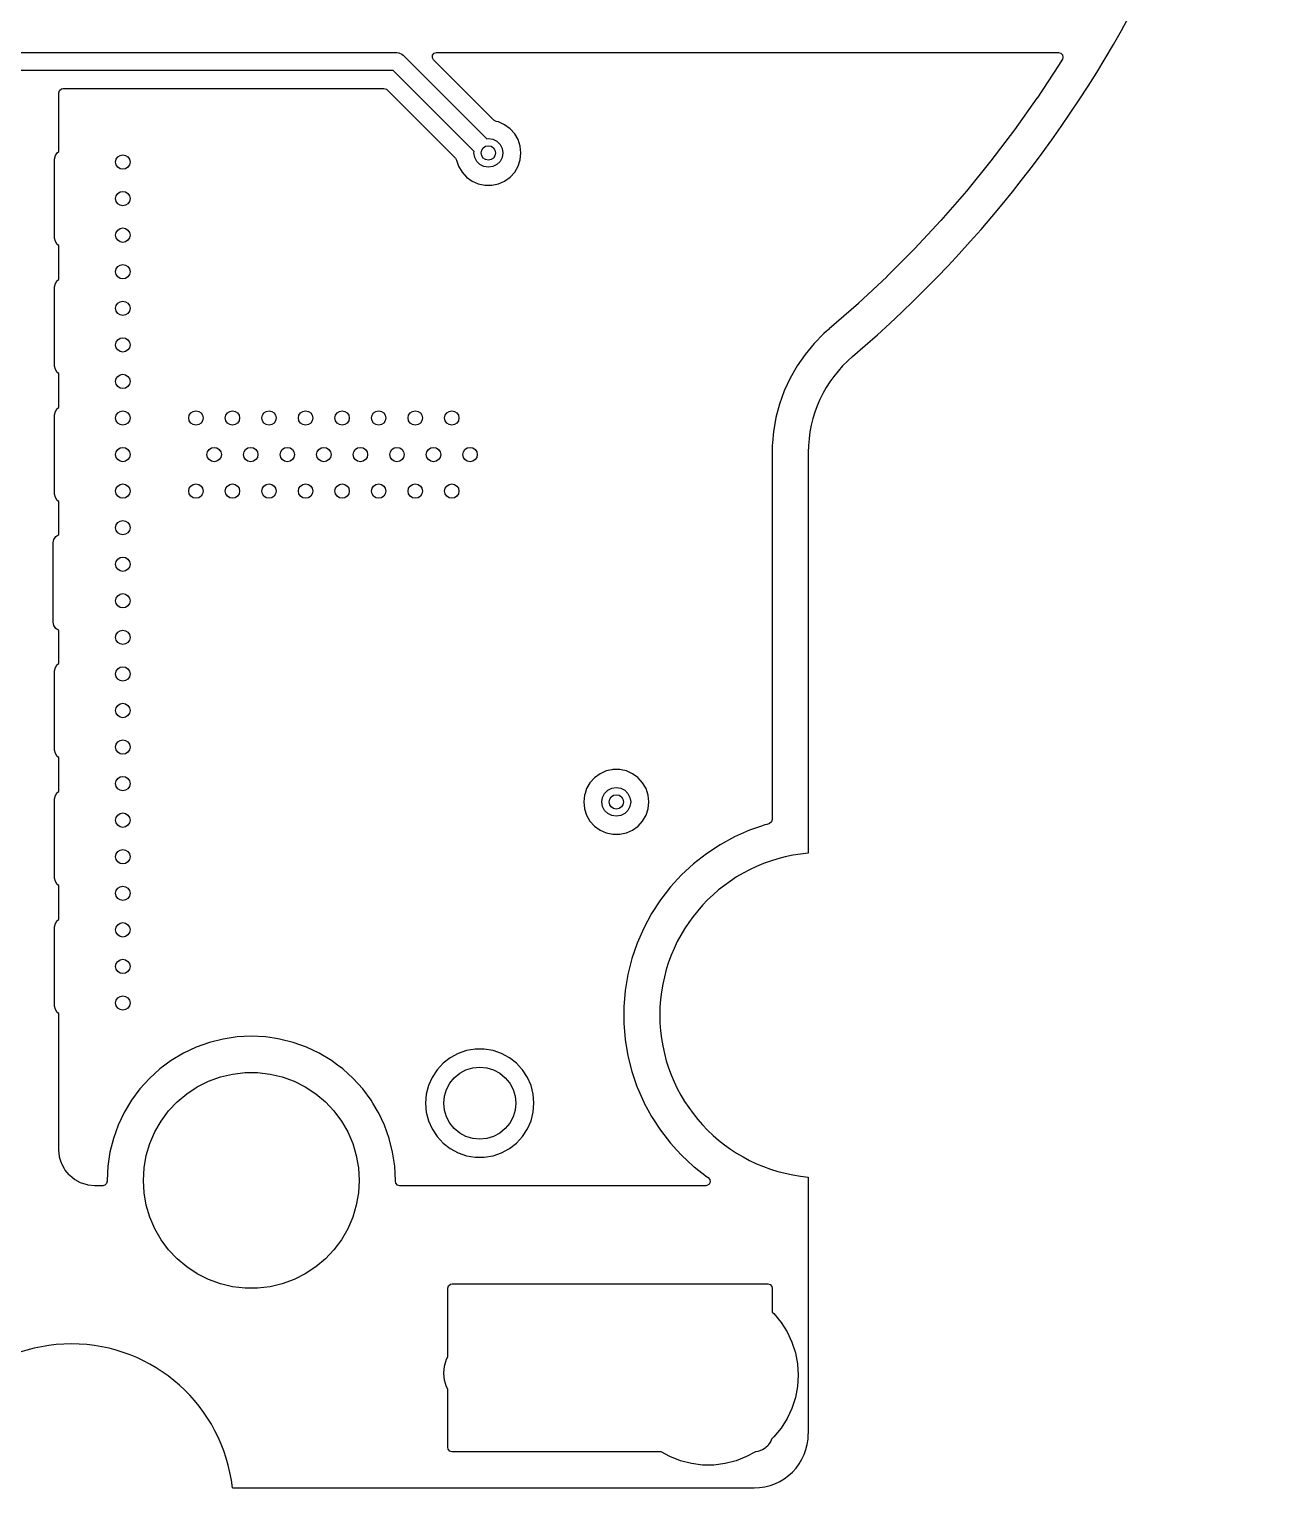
# Model space of a CAD drawing. Extents: x 116 to 183, y -128 to -37.6.
# Drawn here: x 148.27 to 182.95, y -128.03 to -87.49 of the extents above; entities that cross this region are included whole.
import ezdxf

# ---------------------------------------------------------------- set-up
doc = ezdxf.new("R2010")
doc.units = 0
doc.layers.add('BLACK', color=7, linetype='CONTINUOUS')

msp = doc.modelspace()

# ---------------------------------------------------------------- linework, layer by layer
at = {"layer": 'BLACK', "linetype": 'CONTINUOUS'}
for p, q in [((147.066, -88.142), (158.496, -88.142)), ((158.496, -88.142), (158.544773, -88.146804)), ((158.544773, -88.146804), (158.634893, -88.184133)), ((158.634893, -88.184133), (158.634897, -88.184137)), ((158.634897, -88.184137), (158.672777, -88.215223)), ((158.672777, -88.215223), (160.995903, -90.53835)), ((159.481564, -88.288358), (159.486548, -88.218666)), ((159.515049, -88.349681), (159.481564, -88.288358)), ((159.486548, -88.218666), (159.52842, -88.162733)), ((161.188769, -90.023402), (159.515049, -88.349681)), ((159.52842, -88.162733), (159.593884, -88.138316)), ((159.593884, -88.138316), (159.60273, -88.138)), ((159.60273, -88.138), (176.883591, -88.138)), ((176.989339, -88.326756), (176.881068, -88.503567)), ((176.883591, -88.138), (176.95063, -88.157685)), ((176.95063, -88.157685), (176.996385, -88.210489)), ((177.006329, -88.279647), (176.989339, -88.326756)), ((176.996385, -88.210489), (177.006329, -88.279647)), ((158.392446, -88.642), (147.437311, -88.642)), ((160.64235, -90.891903), (158.392446, -88.642)), ((176.878854, -88.507051), (176.285558, -89.407195)), ((176.881068, -88.503567), (176.878854, -88.507051)), ((149.117685, -89.199461), (149.170489, -89.153706)), ((149.170489, -89.153706), (149.222, -89.1425)), ((149.222, -89.1425), (158.13377, -89.1425)), ((158.13377, -89.1425), (158.200809, -89.162185)), ((158.200809, -89.162185), (158.221451, -89.178819)), ((149.098, -89.2665), (149.117685, -89.199461)), ((149.098, -90.89664), (149.098, -89.2665)), ((158.221451, -89.178819), (160.123228, -91.080595)), ((176.283228, -89.410605), (175.660305, -90.290478)), ((176.285558, -89.407195), (176.283228, -89.410605)), ((161.189187, -90.023818), (161.188769, -90.023402)), ((161.250669, -90.057011), (161.189187, -90.023818)), ((161.315802, -90.070855), (161.250669, -90.057011)), ((161.315807, -90.070857), (161.315802, -90.070855)), ((161.488729, -90.147848), (161.315807, -90.070857)), ((161.488734, -90.147851), (161.488729, -90.147848)), ((161.64187, -90.259111), (161.488734, -90.147851)), ((161.641871, -90.259112), (161.64187, -90.259111)), ((161.768533, -90.399784), (161.641871, -90.259112)), ((175.657864, -90.293807), (175.005994, -91.152449)), ((175.660305, -90.290478), (175.657864, -90.293807)), ((160.995903, -90.53835), (161.036, -90.532)), ((161.036, -90.532), (161.159607, -90.551577)), ((161.159607, -90.551577), (161.271114, -90.608393)), ((161.271114, -90.608393), (161.359607, -90.696886)), ((161.359607, -90.696886), (161.416423, -90.808393)), ((161.863179, -90.563716), (161.768533, -90.399784)), ((161.921674, -90.743744), (161.863179, -90.563716)), ((161.94146, -90.932), (161.921674, -90.743744)), ((148.982, -91.102), (149.00103, -91.006329)), ((148.982, -93.302), (148.982, -91.102)), ((149.00103, -91.006329), (149.055223, -90.925223)), ((149.055223, -90.925223), (149.098, -90.89664)), ((160.123228, -91.080595), (160.153478, -91.129958)), ((160.153478, -91.129958), (160.208818, -91.300277)), ((160.636, -90.932), (160.64235, -90.891903)), ((160.655577, -91.055607), (160.636, -90.932)), ((160.712393, -91.167114), (160.655577, -91.055607)), ((160.800886, -91.255607), (160.712393, -91.167114)), ((161.359607, -91.167114), (161.271114, -91.255607)), ((161.416423, -91.055607), (161.359607, -91.167114)), ((161.416423, -90.808393), (161.436, -90.932)), ((161.436, -90.932), (161.416423, -91.055607)), ((161.863179, -91.300284), (161.921674, -91.120256)), ((161.921674, -91.120256), (161.94146, -90.932)), ((175.003443, -91.155696), (174.323334, -91.992174)), ((175.005994, -91.152449), (175.003443, -91.155696)), ((160.208818, -91.300277), (160.208821, -91.300284)), ((160.208821, -91.300284), (160.303467, -91.464216)), ((160.303467, -91.464216), (160.430129, -91.604888)), ((160.430129, -91.604888), (160.583265, -91.716148)), ((160.912393, -91.312423), (160.800886, -91.255607)), ((161.036, -91.332), (160.912393, -91.312423)), ((161.159607, -91.312423), (161.036, -91.332)), ((161.271114, -91.255607), (161.159607, -91.312423)), ((161.48873, -91.716151), (161.641871, -91.604888)), ((161.641871, -91.604888), (161.768533, -91.464216)), ((161.768533, -91.464216), (161.863179, -91.300284)), ((160.583265, -91.716148), (160.58327, -91.716151)), ((160.58327, -91.716151), (160.756192, -91.793142)), ((160.756192, -91.793142), (160.756197, -91.793144)), ((160.756197, -91.793144), (160.941354, -91.8325)), ((160.941354, -91.8325), (160.941355, -91.8325)), ((160.941355, -91.8325), (161.130644, -91.8325)), ((161.130644, -91.8325), (161.130646, -91.8325)), ((161.130646, -91.8325), (161.315803, -91.793144)), ((161.315803, -91.793144), (161.48873, -91.716151)), ((174.320676, -91.995334), (173.613102, -92.808696)), ((174.323334, -91.992174), (174.320676, -91.995334)), ((173.61034, -92.811766), (172.876084, -93.601114)), ((173.613102, -92.808696), (173.61034, -92.811766)), ((149.00103, -93.397671), (148.982, -93.302)), ((149.055223, -93.478777), (149.00103, -93.397671)), ((149.098, -93.507359), (149.055223, -93.478777)), ((149.098, -94.45264), (149.098, -93.507359)), ((172.873222, -93.60409), (172.11308, -94.368567)), ((172.876084, -93.601114), (172.873222, -93.60409)), ((172.11012, -94.371446), (171.324959, -95.110177)), ((172.11308, -94.368567), (172.11012, -94.371446)), ((148.982, -94.658), (149.00103, -94.562329)), ((148.982, -96.858), (148.982, -94.658)), ((149.00103, -94.562329), (149.055223, -94.481223)), ((149.055223, -94.481223), (149.098, -94.45264)), ((171.321905, -95.112956), (170.512707, -95.825028)), ((171.324959, -95.110177), (171.321905, -95.112956)), ((170.362555, -95.952876), (170.088537, -96.230303)), ((170.362556, -95.952875), (170.362555, -95.952876)), ((170.436674, -95.889776), (170.362556, -95.952875)), ((170.436798, -95.889662), (170.436674, -95.889776)), ((170.459944, -95.869967), (170.436798, -95.889662)), ((170.459947, -95.869964), (170.459944, -95.869967)), ((170.505487, -95.831196), (170.459947, -95.869964)), ((170.511171, -95.826358), (170.505487, -95.831196)), ((170.512707, -95.825028), (170.511171, -95.826358)), ((170.088537, -96.230303), (169.839531, -96.530388)), ((149.00103, -96.953671), (148.982, -96.858)), ((169.617422, -96.850863), (169.423844, -97.189363)), ((169.839531, -96.530388), (169.617422, -96.850863)), ((149.055223, -97.034777), (149.00103, -96.953671)), ((149.098, -97.063359), (149.055223, -97.034777)), ((149.098, -98.00864), (149.098, -97.063359)), ((169.423844, -97.189363), (169.260273, -97.54331)), ((169.260265, -97.543329), (169.127913, -97.910097)), ((169.260273, -97.54331), (169.260265, -97.543329)), ((149.00103, -98.118329), (149.055223, -98.037223)), ((149.055223, -98.037223), (149.098, -98.00864)), ((169.127907, -97.910113), (169.027764, -98.28696)), ((169.127913, -97.910097), (169.127907, -97.910113)), ((148.982, -98.214), (149.00103, -98.118329)), ((148.982, -100.414), (148.982, -98.214)), ((168.998021, -98.457007), (168.96058, -98.671065)), ((169.027764, -98.28696), (168.998021, -98.457007)), ((168.96058, -98.671065), (168.933378, -98.98447)), ((168.926838, -99.149842), (168.926813, -99.150379)), ((168.926813, -99.150379), (168.926813, -109.455836)), ((168.926862, -99.05954), (168.926838, -99.149842)), ((168.933378, -98.98447), (168.926862, -99.05954)), ((169.927313, -99.254504), (169.927313, -110.391357)), ((149.00103, -100.509671), (148.982, -100.414)), ((149.055223, -100.590777), (149.00103, -100.509671)), ((149.098, -100.619359), (149.055223, -100.590777)), ((149.098, -101.538995), (149.098, -100.619359)), ((148.9435, -101.77), (148.96253, -101.674329)), ((148.96253, -101.674329), (149.016723, -101.593223)), ((149.016723, -101.593223), (149.097829, -101.53903)), ((149.097829, -101.53903), (149.098, -101.538995)), ((148.9435, -103.97), (148.9435, -101.77)), ((148.96253, -104.065671), (148.9435, -103.97)), ((149.016723, -104.146777), (148.96253, -104.065671)), ((149.097829, -104.20097), (149.016723, -104.146777)), ((149.098, -104.201004), (149.097829, -104.20097)), ((149.098, -105.12064), (149.098, -104.201004)), ((148.982, -105.326), (149.00103, -105.230329)), ((148.982, -107.526), (148.982, -105.326)), ((149.00103, -105.230329), (149.055223, -105.149223)), ((149.055223, -105.149223), (149.098, -105.12064)), ((149.00103, -107.621671), (148.982, -107.526)), ((149.055223, -107.702777), (149.00103, -107.621671)), ((149.098, -107.731359), (149.055223, -107.702777)), ((149.098, -108.67664), (149.098, -107.731359)), ((164.139265, -108.181851), (163.986129, -108.293111)), ((164.13927, -108.181848), (164.139265, -108.181851)), ((164.312192, -108.104857), (164.13927, -108.181848)), ((164.312197, -108.104855), (164.312192, -108.104857)), ((164.464897, -108.072398), (164.312197, -108.104855)), ((164.497354, -108.0655), (164.464897, -108.072398)), ((164.686646, -108.0655), (164.497354, -108.0655)), ((164.726001, -108.073865), (164.686646, -108.0655)), ((164.871802, -108.104855), (164.726001, -108.073865)), ((164.871807, -108.104857), (164.871802, -108.104855)), ((165.044729, -108.181848), (164.871807, -108.104857)), ((165.044734, -108.181851), (165.044729, -108.181848)), ((165.192608, -108.289288), (165.044734, -108.181851)), ((163.764818, -108.597722), (163.722098, -108.729203)), ((163.764821, -108.597715), (163.764818, -108.597722)), ((163.859466, -108.433785), (163.764821, -108.597715)), ((163.986129, -108.293111), (163.859466, -108.433785)), ((164.356886, -108.642393), (164.468393, -108.585577)), ((164.468393, -108.585577), (164.592, -108.566)), ((164.592, -108.566), (164.715607, -108.585577)), ((164.715607, -108.585577), (164.827114, -108.642393)), ((165.197871, -108.293112), (165.192608, -108.289288)), ((165.324533, -108.433784), (165.197871, -108.293112)), ((165.419179, -108.597716), (165.324533, -108.433784)), ((165.477674, -108.777744), (165.419179, -108.597716)), ((148.982, -108.882), (149.00103, -108.786329)), ((148.982, -111.082), (148.982, -108.882)), ((149.00103, -108.786329), (149.055223, -108.705223)), ((149.055223, -108.705223), (149.098, -108.67664)), ((163.706326, -108.777744), (163.68654, -108.966)), ((163.68654, -108.966), (163.706326, -109.154256)), ((163.722098, -108.729203), (163.706326, -108.777744)), ((164.192, -108.966), (164.211577, -108.842393)), ((164.211577, -109.089607), (164.192, -108.966)), ((164.211577, -108.842393), (164.268393, -108.730886)), ((164.268393, -108.730886), (164.356886, -108.642393)), ((164.827114, -108.642393), (164.915607, -108.730886)), ((164.915607, -108.730886), (164.972423, -108.842393)), ((164.972423, -108.842393), (164.992, -108.966)), ((164.992, -108.966), (164.972423, -109.089607)), ((165.49746, -108.966), (165.477674, -108.777744)), ((165.477674, -109.154256), (165.49746, -108.966)), ((163.706326, -109.154256), (163.706327, -109.154259)), ((163.706327, -109.154259), (163.764818, -109.334277)), ((163.764818, -109.334277), (163.764821, -109.334284)), ((163.764821, -109.334284), (163.859467, -109.498216)), ((164.268393, -109.201114), (164.211577, -109.089607)), ((164.356886, -109.289607), (164.268393, -109.201114)), ((164.468393, -109.346423), (164.356886, -109.289607)), ((164.592, -109.366), (164.468393, -109.346423)), ((164.715607, -109.346423), (164.592, -109.366)), ((164.827114, -109.289607), (164.715607, -109.346423)), ((164.915607, -109.201114), (164.827114, -109.289607)), ((164.972423, -109.089607), (164.915607, -109.201114)), ((165.324533, -109.498216), (165.419179, -109.334284)), ((165.419179, -109.334284), (165.477674, -109.154256)), ((163.859467, -109.498216), (163.986129, -109.638888)), ((163.986129, -109.638888), (164.139265, -109.750148)), ((164.139265, -109.750148), (164.13927, -109.750151)), ((164.13927, -109.750151), (164.312192, -109.827142)), ((164.312192, -109.827142), (164.312197, -109.827144)), ((164.312197, -109.827144), (164.497354, -109.8665)), ((164.686646, -109.8665), (164.871803, -109.827144)), ((164.871803, -109.827144), (165.04473, -109.750151)), ((165.04473, -109.750151), (165.197871, -109.638888)), ((165.197871, -109.638888), (165.324533, -109.498216)), ((168.294602, -109.753075), (167.878318, -109.937128)), ((168.623855, -109.638888), (168.294602, -109.753075)), ((168.724648, -109.603932), (168.623855, -109.638888)), ((168.777816, -109.590278), (168.724648, -109.603932)), ((168.833656, -109.575939), (168.777816, -109.590278)), ((168.854324, -109.56863), (168.833656, -109.575939)), ((168.907128, -109.522875), (168.854324, -109.56863)), ((168.926813, -109.455836), (168.907128, -109.522875)), ((164.497354, -109.8665), (164.497355, -109.8665)), ((164.497355, -109.8665), (164.686644, -109.8665)), ((164.686644, -109.8665), (164.686646, -109.8665)), ((167.478591, -110.154855), (167.098172, -110.40476)), ((167.478597, -110.154851), (167.478591, -110.154855)), ((167.878305, -109.937135), (167.478597, -110.154851)), ((167.878318, -109.937128), (167.878305, -109.937135)), ((167.098159, -110.40477), (166.739621, -110.685155)), ((167.098172, -110.40476), (167.098159, -110.40477)), ((166.40538, -110.994139), (166.09775, -111.329576)), ((166.405391, -110.994127), (166.40538, -110.994139)), ((166.739602, -110.685172), (166.405391, -110.994127)), ((166.739621, -110.685155), (166.739602, -110.685172)), ((149.00103, -111.177671), (148.982, -111.082)), ((149.055223, -111.258777), (149.00103, -111.177671)), ((149.098, -111.287359), (149.055223, -111.258777)), ((149.098, -112.23264), (149.098, -111.287359)), ((166.097739, -111.32959), (165.94775, -111.522963)), ((166.09775, -111.329576), (166.097739, -111.32959)), ((165.818768, -111.689252), (165.570372, -112.070668)), ((165.94775, -111.522963), (165.818768, -111.689252)), ((149.00103, -112.342329), (149.055223, -112.261223)), ((149.055223, -112.261223), (149.098, -112.23264)), ((165.570369, -112.070673), (165.354241, -112.47124)), ((165.570372, -112.070668), (165.570369, -112.070673)), ((148.982, -112.438), (149.00103, -112.342329)), ((148.982, -114.638), (148.982, -112.438)), ((165.354239, -112.471245), (165.171833, -112.888271)), ((165.354241, -112.47124), (165.354239, -112.471245)), ((165.171833, -112.888271), (165.0244, -113.318904)), ((165.0244, -113.318904), (164.912938, -113.760217)), ((164.912936, -113.760226), (164.838211, -114.209185)), ((164.912938, -113.760217), (164.912936, -113.760226)), ((164.838209, -114.209204), (164.800717, -114.662826)), ((164.838211, -114.209185), (164.838209, -114.2092)), ((164.838209, -114.2092), (164.838209, -114.209204)), ((149.00103, -114.733671), (148.982, -114.638)), ((164.800717, -114.662826), (164.800717, -115.117995)), ((149.055223, -114.814777), (149.00103, -114.733671)), ((149.098, -114.843359), (149.055223, -114.814777)), ((149.098, -118.627907), (149.098, -114.843359)), ((154.05464, -115.497213), (153.665833, -115.554887)), ((154.054643, -115.497212), (154.05464, -115.497213)), ((154.054649, -115.497212), (154.054643, -115.497212)), ((154.44724, -115.477925), (154.054649, -115.497212)), ((154.839831, -115.497212), (154.44724, -115.477925)), ((154.839837, -115.497212), (154.839831, -115.497212)), ((154.839839, -115.497213), (154.839837, -115.497212)), ((155.084496, -115.533504), (154.839839, -115.497213)), ((164.800717, -115.117995), (164.838209, -115.571613)), ((152.914467, -115.782812), (152.559139, -115.95087)), ((152.914469, -115.782811), (152.914467, -115.782812)), ((153.284555, -115.650393), (152.914469, -115.782811)), ((153.665833, -115.554887), (153.284555, -115.650393)), ((155.22864, -115.554886), (155.084496, -115.533504)), ((155.228641, -115.554886), (155.22864, -115.554886)), ((155.228646, -115.554887), (155.228641, -115.554886)), ((155.609924, -115.650393), (155.228646, -115.554887)), ((155.98001, -115.782811), (155.609924, -115.650393)), ((155.980012, -115.782812), (155.98001, -115.782811)), ((156.33534, -115.95087), (155.980012, -115.782812)), ((160.427623, -115.878679), (160.192437, -115.959419)), ((160.672905, -115.83775), (160.427623, -115.878679)), ((160.921575, -115.83775), (160.672905, -115.83775)), ((161.166856, -115.878679), (160.921575, -115.83775)), ((161.402042, -115.959419), (161.166856, -115.878679)), ((164.838209, -115.571613), (164.838211, -115.571635)), ((164.838211, -115.571635), (164.912936, -116.020594)), ((152.222003, -116.152942), (151.906283, -116.387096)), ((152.559139, -115.95087), (152.222003, -116.152942)), ((156.672476, -116.152942), (156.33534, -115.95087)), ((156.672479, -116.152944), (156.672476, -116.152942)), ((156.845135, -116.280995), (156.672479, -116.152944)), ((156.988196, -116.387096), (156.845135, -116.280995)), ((159.777497, -116.230511), (159.609073, -116.413467)), ((159.973733, -116.077774), (159.777497, -116.230511)), ((160.192428, -115.959422), (159.973733, -116.077774)), ((160.192437, -115.959419), (160.192428, -115.959422)), ((161.402051, -115.959422), (161.402042, -115.959419)), ((161.620746, -116.077774), (161.402051, -115.959422)), ((161.620747, -116.077775), (161.620746, -116.077774)), ((161.620749, -116.077776), (161.620747, -116.077775)), ((161.816984, -116.230512), (161.620749, -116.077776)), ((161.961126, -116.387092), (161.816984, -116.230512)), ((164.912936, -116.020594), (164.912938, -116.020603)), ((164.912938, -116.020603), (165.0244, -116.461916)), ((151.615047, -116.651057), (151.351086, -116.942293)), ((151.906283, -116.387096), (151.615047, -116.651057)), ((152.94724, -116.885174), (153.259001, -116.728602)), ((153.259001, -116.728602), (153.58683, -116.609281)), ((153.58683, -116.609281), (153.926295, -116.528827)), ((153.926295, -116.528827), (154.272806, -116.488326)), ((154.272806, -116.488326), (154.621674, -116.488326)), ((154.621674, -116.488326), (154.968185, -116.528827)), ((154.968185, -116.528827), (155.30765, -116.609281)), ((155.30765, -116.609281), (155.635479, -116.728602)), ((155.635479, -116.728602), (155.94724, -116.885174)), ((157.279432, -116.651057), (156.988196, -116.387096)), ((157.543393, -116.942293), (157.279432, -116.651057)), ((159.473066, -116.621643), (159.373176, -116.849368)), ((159.609073, -116.413467), (159.473066, -116.621643)), ((159.96577, -116.78268), (160.090133, -116.631143)), ((160.090133, -116.631143), (160.24167, -116.50678)), ((160.24167, -116.50678), (160.414557, -116.41437)), ((160.414557, -116.41437), (160.60215, -116.357465)), ((160.60215, -116.357465), (160.79724, -116.33825)), ((160.79724, -116.33825), (160.99233, -116.357465)), ((160.99233, -116.357465), (161.179923, -116.41437)), ((161.179923, -116.41437), (161.35281, -116.50678)), ((161.35281, -116.50678), (161.504347, -116.631143)), ((161.504347, -116.631143), (161.62871, -116.78268)), ((161.985406, -116.413467), (161.961126, -116.387092)), ((162.121413, -116.621643), (161.985406, -116.413467)), ((162.221303, -116.849368), (162.121413, -116.621643)), ((165.0244, -116.461916), (165.166955, -116.878301)), ((151.351086, -116.942293), (151.116932, -117.258013)), ((152.388515, -117.301129), (152.655764, -117.07688)), ((152.655764, -117.07688), (152.94724, -116.885174)), ((155.94724, -116.885174), (156.238716, -117.07688)), ((156.238716, -117.07688), (156.505965, -117.301129)), ((157.543398, -116.942299), (157.543393, -116.942293)), ((157.777546, -117.258011), (157.543398, -116.942299)), ((159.31213, -117.090437), (159.291597, -117.338244)), ((159.312132, -117.090425), (159.31213, -117.090437)), ((159.373176, -116.849368), (159.312132, -117.090425)), ((159.816455, -117.14316), (159.87336, -116.955567)), ((159.87336, -116.955567), (159.96577, -116.78268)), ((161.62871, -116.78268), (161.72112, -116.955567)), ((161.72112, -116.955567), (161.778025, -117.14316)), ((162.282347, -117.090425), (162.221303, -116.849368)), ((162.282349, -117.090437), (162.282347, -117.090425)), ((162.302364, -117.331992), (162.282349, -117.090437)), ((165.166955, -116.878301), (165.171834, -116.89255)), ((165.171834, -116.89255), (165.354238, -117.309572)), ((151.116932, -117.258013), (150.91486, -117.595149)), ((152.149107, -117.554887), (152.388515, -117.301129)), ((156.505965, -117.301129), (156.745373, -117.554887)), ((157.777547, -117.258013), (157.777546, -117.258011)), ((157.825636, -117.338244), (157.777547, -117.258013)), ((157.974179, -117.586074), (157.825636, -117.338244)), ((159.291597, -117.338244), (159.291597, -117.338255)), ((159.291597, -117.338255), (159.31213, -117.586062)), ((159.79724, -117.33825), (159.816455, -117.14316)), ((159.816455, -117.53334), (159.79724, -117.33825)), ((159.87336, -117.720933), (159.816455, -117.53334)), ((161.778025, -117.53334), (161.72112, -117.720933)), ((161.778025, -117.14316), (161.79724, -117.33825)), ((161.79724, -117.33825), (161.778025, -117.53334)), ((162.282348, -117.586071), (162.302883, -117.33825)), ((162.302883, -117.33825), (162.302364, -117.331992)), ((165.354238, -117.309572), (165.35424, -117.309575)), ((165.35424, -117.309575), (165.354242, -117.30958)), ((165.354242, -117.30958), (165.369708, -117.338244)), ((165.369708, -117.338244), (165.570372, -117.710152)), ((150.746801, -117.950479), (150.614383, -118.320565)), ((150.746802, -117.950477), (150.746801, -117.950479)), ((150.91486, -117.595149), (150.746802, -117.950477)), ((151.766342, -118.136852), (151.940777, -117.834723)), ((151.940777, -117.834723), (152.149107, -117.554887)), ((156.745373, -117.554887), (156.953703, -117.834723)), ((156.953703, -117.834723), (157.128138, -118.136852)), ((157.979621, -117.595153), (157.974179, -117.586074)), ((158.147678, -117.950478), (157.979621, -117.595153)), ((158.280097, -118.320566), (158.147678, -117.950478)), ((159.31213, -117.586062), (159.312132, -117.586074)), ((159.312132, -117.586074), (159.373176, -117.827131)), ((159.373176, -117.827131), (159.473066, -118.054856)), ((159.96577, -117.89382), (159.87336, -117.720933)), ((160.090133, -118.045357), (159.96577, -117.89382)), ((161.62871, -117.89382), (161.504347, -118.045357)), ((161.72112, -117.720933), (161.62871, -117.89382)), ((162.121413, -118.054857), (162.221303, -117.827131)), ((162.221303, -117.827131), (162.282348, -117.586071)), ((165.570372, -117.710152), (165.818768, -118.091568)), ((150.614383, -118.320565), (150.518877, -118.701843)), ((151.628162, -118.45719), (151.766342, -118.136852)), ((157.128138, -118.136852), (157.266318, -118.45719)), ((158.375604, -118.70185), (158.280097, -118.320566)), ((159.473066, -118.054856), (159.609073, -118.263032)), ((159.609073, -118.263032), (159.609076, -118.263035)), ((159.609076, -118.263035), (159.777496, -118.445988)), ((160.24167, -118.16972), (160.090133, -118.045357)), ((160.414557, -118.26213), (160.24167, -118.16972)), ((160.60215, -118.319035), (160.414557, -118.26213)), ((160.79724, -118.33825), (160.60215, -118.319035)), ((160.99233, -118.319035), (160.79724, -118.33825)), ((161.179923, -118.26213), (160.99233, -118.319035)), ((161.35281, -118.16972), (161.179923, -118.26213)), ((161.504347, -118.045357), (161.35281, -118.16972)), ((161.816984, -118.445988), (161.985404, -118.263035)), ((161.985404, -118.263035), (162.121413, -118.054857)), ((165.818768, -118.091568), (166.097088, -118.450389)), ((149.098597, -118.640061), (149.098, -118.627907)), ((149.116018, -118.816941), (149.098597, -118.640061)), ((150.518877, -118.701843), (150.470578, -119.027453)), ((151.528105, -118.791402), (151.628162, -118.45719)), ((157.266318, -118.45719), (157.366375, -118.791402)), ((158.433278, -119.090659), (158.375604, -118.70185)), ((159.777496, -118.445988), (159.973731, -118.598724)), ((159.973731, -118.598724), (160.19243, -118.717078)), ((160.19243, -118.717078), (160.427626, -118.797821)), ((161.166854, -118.797821), (161.40205, -118.717078)), ((161.40205, -118.717078), (161.620749, -118.598724)), ((161.620749, -118.598724), (161.816984, -118.445988)), ((166.097088, -118.450389), (166.09774, -118.451229)), ((166.09774, -118.451229), (166.097751, -118.451243)), ((166.097751, -118.451243), (166.273522, -118.642902)), ((166.273522, -118.642902), (166.405385, -118.786685)), ((149.120757, -118.840769), (149.116018, -118.816941)), ((149.12892, -118.867677), (149.120757, -118.840769)), ((149.170575, -119.004998), (149.12892, -118.867677)), ((149.179877, -119.027453), (149.170575, -119.004998)), ((149.253498, -119.165189), (149.179877, -119.027453)), ((149.260772, -119.178798), (149.253498, -119.165189)), ((150.461202, -119.090659), (150.441915, -119.48325)), ((150.470578, -119.027453), (150.461202, -119.090659)), ((151.44724, -119.48325), (151.467525, -119.134971)), ((151.467525, -119.134971), (151.528105, -118.791402)), ((157.366375, -118.791402), (157.426955, -119.134971)), ((157.426955, -119.134971), (157.44724, -119.48325)), ((158.452565, -119.48325), (158.433278, -119.090659)), ((160.427626, -118.797821), (160.672905, -118.83875)), ((160.672905, -118.83875), (160.921575, -118.83875)), ((160.921575, -118.83875), (161.166854, -118.797821)), ((166.405385, -118.786685), (166.405388, -118.786688)), ((166.405388, -118.786688), (166.405392, -118.786692)), ((166.405392, -118.786692), (166.739604, -119.095649)), ((166.739604, -119.095649), (166.739614, -119.095657)), ((166.739614, -119.095657), (166.739619, -119.095662)), ((166.739619, -119.095662), (166.756341, -119.108739)), ((166.756341, -119.108739), (167.098163, -119.376054)), ((149.274277, -119.19901), (149.260772, -119.178798)), ((149.383145, -119.331666), (149.274277, -119.19901)), ((149.400333, -119.348854), (149.383145, -119.331666)), ((149.532989, -119.457722), (149.400333, -119.348854)), ((149.553201, -119.471227), (149.532989, -119.457722)), ((149.704543, -119.552121), (149.553201, -119.471227)), ((149.727001, -119.561424), (149.704543, -119.552121)), ((149.891224, -119.61124), (149.727001, -119.561424)), ((150.42656, -119.571838), (150.376066, -119.62013)), ((150.44293, -119.503916), (150.42656, -119.571838)), ((150.441915, -119.48325), (150.44293, -119.503916)), ((151.467525, -119.831529), (151.44724, -119.48325)), ((157.44724, -119.48325), (157.426955, -119.831529)), ((158.451549, -119.503917), (158.452565, -119.48325)), ((158.462606, -119.561511), (158.451549, -119.503917)), ((158.508361, -119.614315), (158.462606, -119.561511)), ((167.098163, -119.376054), (167.098173, -119.376061)), ((167.098173, -119.376061), (167.144299, -119.406362)), ((167.144299, -119.406362), (167.189522, -119.459622)), ((167.198772, -119.528876), (167.169111, -119.592138)), ((167.189522, -119.459622), (167.198772, -119.528876)), ((169.927313, -119.389472), (169.927757, -126.526753)), ((149.915065, -119.615982), (149.891224, -119.61124)), ((150.091939, -119.633403), (149.915065, -119.615982)), ((150.104093, -119.634), (150.091939, -119.633403)), ((150.31908, -119.634), (150.104093, -119.634)), ((150.376066, -119.62013), (150.31908, -119.634)), ((151.528105, -120.175098), (151.467525, -119.831529)), ((157.426955, -119.831529), (157.366375, -120.175098)), ((158.5754, -119.634), (158.508361, -119.614315)), ((167.076217, -119.634), (158.5754, -119.634)), ((167.109958, -119.629321), (167.076217, -119.634)), ((167.169111, -119.592138), (167.109958, -119.629321)), ((151.628162, -120.50931), (151.528105, -120.175098)), ((157.366375, -120.175098), (157.266318, -120.50931)), ((151.766342, -120.829648), (151.628162, -120.50931)), ((157.266318, -120.50931), (157.128138, -120.829648)), ((151.940777, -121.131777), (151.766342, -120.829648)), ((152.149107, -121.411613), (151.940777, -121.131777)), ((156.953703, -121.131777), (156.745373, -121.411613)), ((157.128138, -120.829648), (156.953703, -121.131777)), ((152.388515, -121.665371), (152.149107, -121.411613)), ((156.745373, -121.411613), (156.505965, -121.665371)), ((152.655764, -121.88962), (152.388515, -121.665371)), ((152.94724, -122.081326), (152.655764, -121.88962)), ((156.238716, -121.88962), (155.94724, -122.081326)), ((156.505965, -121.665371), (156.238716, -121.88962)), ((153.259001, -122.237898), (152.94724, -122.081326)), ((153.58683, -122.357219), (153.259001, -122.237898)), ((153.926295, -122.437673), (153.58683, -122.357219)), ((155.30765, -122.357219), (154.968185, -122.437673)), ((155.635479, -122.237898), (155.30765, -122.357219)), ((155.94724, -122.081326), (155.635479, -122.237898)), ((159.927925, -122.415211), (159.980729, -122.369456)), ((159.980729, -122.369456), (160.03224, -122.35825)), ((160.03224, -122.35825), (168.803006, -122.35825)), ((168.803006, -122.35825), (168.870045, -122.377935)), ((168.870045, -122.377935), (168.9158, -122.430739)), ((154.272806, -122.478174), (153.926295, -122.437673)), ((154.621674, -122.478174), (154.272806, -122.478174)), ((154.968185, -122.437673), (154.621674, -122.478174)), ((159.90824, -122.48225), (159.927925, -122.415211)), ((159.90824, -124.390311), (159.90824, -122.48225)), ((168.9158, -122.430739), (168.927005, -122.482238)), ((168.927005, -122.482238), (168.927046, -123.146863)), ((168.927046, -123.146863), (168.969662, -123.186882)), ((168.969662, -123.186882), (169.169782, -123.428787)), ((169.169782, -123.428787), (169.338007, -123.693866)), ((169.338007, -123.693866), (169.471681, -123.977939)), ((169.471681, -123.977939), (169.568698, -124.276525)), ((159.87336, -124.455567), (159.90824, -124.390311)), ((169.568698, -124.276525), (169.627527, -124.584917)), ((159.79724, -124.83825), (159.816455, -124.64316)), ((159.816455, -125.03334), (159.79724, -124.83825)), ((159.816455, -124.64316), (159.87336, -124.455567)), ((169.627527, -124.584917), (169.64724, -124.89825)), ((159.87336, -125.220933), (159.816455, -125.03334)), ((159.90824, -125.286188), (159.87336, -125.220933)), ((169.627527, -125.211583), (169.568698, -125.519975)), ((169.64724, -124.89825), (169.627527, -125.211583)), ((159.90824, -126.901125), (159.90824, -125.286188)), ((169.568698, -125.519975), (169.471681, -125.818561)), ((169.471681, -125.818561), (169.338007, -126.102634)), ((169.169782, -126.367713), (168.969662, -126.609618)), ((169.338007, -126.102634), (169.169782, -126.367713)), ((168.80841, -126.848086), (168.749086, -126.90741)), ((168.825723, -126.826377), (168.80841, -126.848086)), ((168.870365, -126.755329), (168.825723, -126.826377)), ((168.882414, -126.730308), (168.870365, -126.755329)), ((168.902611, -126.672582), (168.882414, -126.730308)), ((168.969662, -126.609618), (168.902611, -126.672582)), ((159.919439, -126.952621), (159.90824, -126.901125)), ((159.965187, -127.005431), (159.919439, -126.952621)), ((160.032223, -127.025125), (159.965187, -127.005431)), ((165.838294, -127.025904), (160.032223, -127.025125)), ((166.082792, -127.160318), (165.838294, -127.025904)), ((166.374698, -127.275891), (166.082792, -127.160318)), ((168.211688, -127.160318), (167.919782, -127.275891)), ((168.4627, -127.022322), (168.211688, -127.160318)), ((168.525047, -127.0153), (168.4627, -127.022322)), ((168.552119, -127.009121), (168.525047, -127.0153)), ((168.631311, -126.981412), (168.552119, -127.009121)), ((168.656329, -126.969364), (168.631311, -126.981412)), ((168.727376, -126.924723), (168.656329, -126.969364)), ((168.749086, -126.90741), (168.727376, -126.924723)), ((166.678787, -127.353968), (166.374698, -127.275891)), ((166.990264, -127.393317), (166.678787, -127.353968)), ((167.304216, -127.393317), (166.990264, -127.393317)), ((167.615693, -127.353968), (167.304216, -127.393317)), ((167.919782, -127.275891), (167.615693, -127.353968)), ((153.922434, -128.024806), (168.427757, -128.026753))]:
    msp.add_line(p, q, dxfattribs=at)
at = {"layer": 'BLACK'}
for centre in [(161.036, -90.932), (150.876, -91.186), (150.876, -92.202), (150.876, -93.218), (150.876, -94.234), (150.876, -95.25), (150.876, -96.266), (150.876, -97.282), (150.876, -98.298), (152.908, -98.298), (153.924, -98.298), (154.94, -98.298), (155.956, -98.298), (156.972, -98.298), (157.988, -98.298), (159.004, -98.298), (160.02, -98.298), (150.876, -99.314), (153.416, -99.314), (154.432, -99.314), (155.448, -99.314), (156.464, -99.314), (157.48, -99.314), (158.496, -99.314), (159.512, -99.314), (160.528, -99.314), (150.876, -100.33), (152.908, -100.33), (153.924, -100.33), (154.94, -100.33), (155.956, -100.33), (156.972, -100.33), (157.988, -100.33), (159.004, -100.33), (160.02, -100.33), (150.876, -101.346), (150.876, -102.362), (150.876, -103.378), (150.876, -104.394), (150.876, -105.41), (150.876, -106.426), (150.876, -107.442), (150.876, -108.458), (164.592, -108.966), (150.876, -109.474), (150.876, -110.49), (150.876, -111.506), (150.876, -112.522), (150.876, -113.538), (150.876, -114.554)]:
    msp.add_circle(centre, 0.2, dxfattribs=at)
for centre, radius, start, end in [((149.4505, -71.0743), 33.500002, -49.6070463, 0.0000068), ((173.4278, -99.2545), 3.500487, -229.6064835, -179.9999345), ((170.31716, -114.89041), 4.515921, -265.047639, -94.9523511), ((149.4505, -128.5266), 4.499995, 6.4023564, 173.58225), ((168.4278, -126.5268), 1.499957, -90.0016425, 0.0017953)]:
    msp.add_arc(centre, radius, start, end, dxfattribs=at)

doc.saveas('drawing.dxf')
